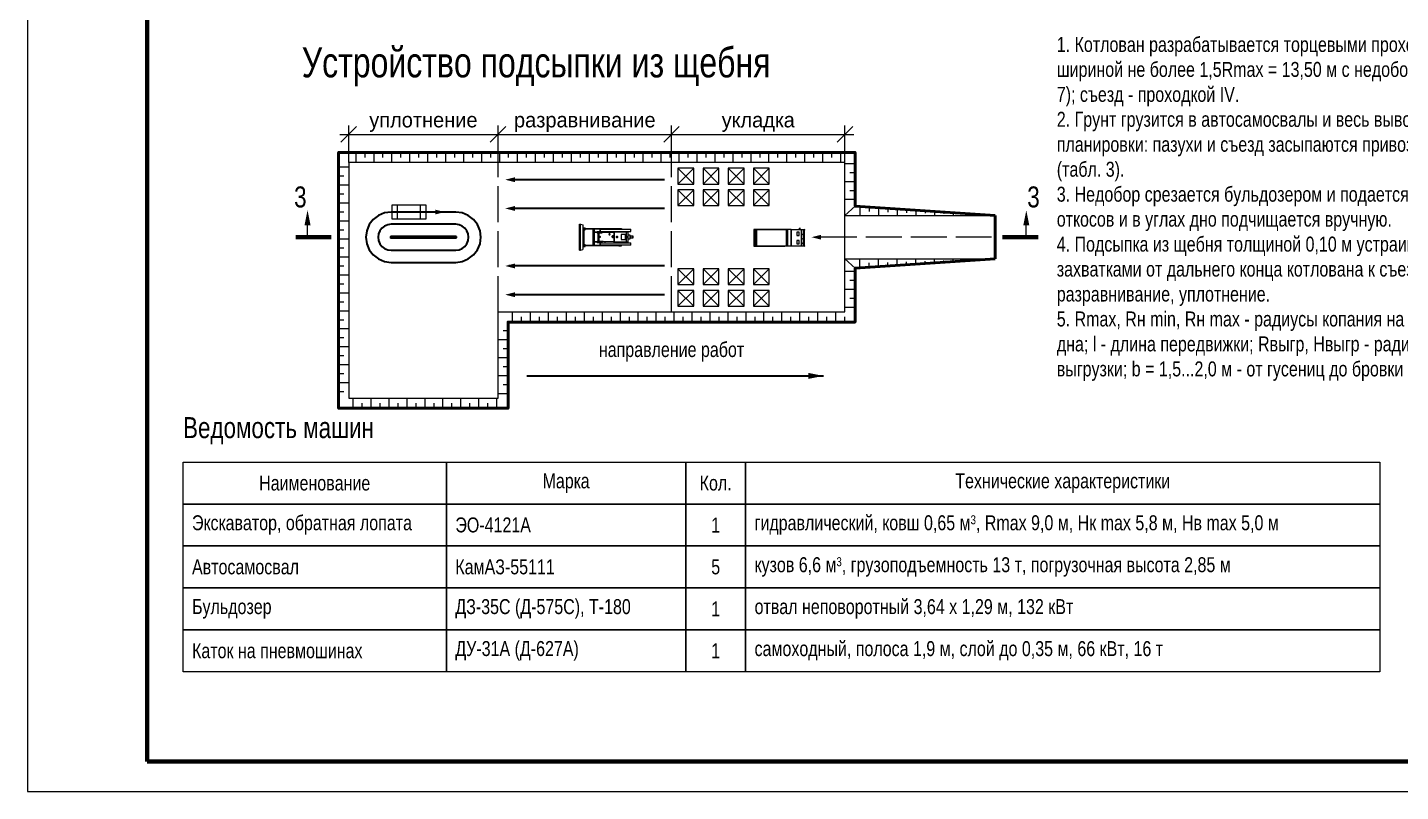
# Paper-space layout 'Лист 6' of a CAD drawing. Header units: metres, sheet in millimetres. Extents: x 0 to 420, y 0 to 297.
# Drawn here: x 0 to 229.4, y 0 to 127.6 of the extents above; entities that cross this region are included whole.
import ezdxf

# ---------------------------------------------------------------- set-up
doc = ezdxf.new("R2010")
doc.units = ezdxf.units.M
doc.linetypes.add('ГОСТ_штриховая', pattern=[7.5, 6, -1.5])
for name, color, linetype, lineweight in [('Бергштрихи', 7, 'Continuous', 18), ('Котлован', 7, 'Continuous', 50), ('Котлован_низ', 7, 'Continuous', 25), ('Машины', 7, 'Continuous', 25), ('Надписи', 7, 'Continuous', 25), ('Оси_движения', 7, 'Continuous', 18), ('Перемещения', 7, 'Continuous', 35), ('Профиль', 7, 'Continuous', 50), ('Размеры', 3, 'Continuous', 18), ('Рамка', 7, 'Continuous', 70), ('Транспорт', 1, 'Continuous', 25), ('Штамп', 7, 'Continuous', 25)]:
    doc.layers.add(name, color=color, linetype=linetype, lineweight=lineweight)
doc.layers.add('Видовой_экран', color=8, linetype='Continuous', lineweight=13, plot=False)
doc.styles.add('ГОСТ тип Б', font='ofont.ru_GOST type B.ttf')
doc.dimstyles.new('Схема', dxfattribs={"dimtxt": 2.5, "dimasz": 2.5, "dimexe": 1.5, "dimexo": 0, "dimgap": 0.8, "dimtad": 1, "dimtxsty": 'ГОСТ тип Б', "dimtsz": 1.3, "dimcen": 2.5, "dimdle": 1.5, "dimclrd": 3, "dimclre": 3, "dimclrt": 3, "dimazin": 3, "dimtfac": 1, "dimtix": 1, "dimtmove": 0, "dimatfit": 3, "dimtfill": 1, "dimarcsym": 0})

# ---------------------------------------------------------------- blocks, each defined once
blk = doc.blocks.new('_OBLIQUE')
at = {"color": 0, "linetype": 'ByBlock'}
blk.add_line((-0.5, -0.5), (0.5, 0.5), dxfattribs=at)
blk = doc.blocks.new('*D51')
at = {"color": 3, "transparency": 16777216}
for p, q in [((53.68, 105.04), (53.68, 111.22)), ((78.64, 105.04), (78.64, 111.22)), ((52.18, 109.72), (80.14, 109.72))]:
    blk.add_line(p, q, dxfattribs=at)
at = {"layer": 'Defpoints', "transparency": 16777216}
for p in [(53.68, 109.72), (53.68, 105.04), (78.64, 105.04)]:
    blk.add_point(p, dxfattribs=at)
at = {"layer": 'Размеры', "color": 3, "transparency": 16777216, "xscale": 2.6, "yscale": 2.6}
for p in [(53.68, 109.72), (78.64, 109.72)]:
    blk.add_blockref('_OBLIQUE', p, dxfattribs=at)
at = {"layer": 'Размеры', "color": 3, "transparency": 16777216, "insert": (66.16, 111.77), "char_height": 2.5, "attachment_point": 5, "style": 'ГОСТ тип Б', "bg_fill": 3, "box_fill_scale": 1.1, "bg_fill_color": 1, "bg_fill_transparency": 0}
blk.add_mtext('уплотнение', dxfattribs=at)
blk = doc.blocks.new('*D52')
at = {"color": 3, "transparency": 16777216}
for p, q in [((78.64, 105.04), (78.64, 111.22)), ((107.62, 105.04), (107.62, 111.22)), ((77.14, 109.72), (109.12, 109.72))]:
    blk.add_line(p, q, dxfattribs=at)
at = {"layer": 'Defpoints', "transparency": 16777216}
for p in [(78.64, 109.72), (78.64, 105.04), (107.62, 105.04)]:
    blk.add_point(p, dxfattribs=at)
at = {"layer": 'Размеры', "color": 3, "transparency": 16777216, "xscale": 2.6, "yscale": 2.6}
for p in [(78.64, 109.72), (107.62, 109.72)]:
    blk.add_blockref('_OBLIQUE', p, dxfattribs=at)
at = {"layer": 'Размеры', "color": 3, "transparency": 16777216, "insert": (93.13, 111.77), "char_height": 2.5, "attachment_point": 5, "style": 'ГОСТ тип Б', "bg_fill": 3, "box_fill_scale": 1.1, "bg_fill_color": 1, "bg_fill_transparency": 0}
blk.add_mtext('разравнивание', dxfattribs=at)
blk = doc.blocks.new('*D53')
at = {"color": 3, "transparency": 16777216}
for p, q in [((107.62, 105.04), (107.62, 111.22)), ((136.6, 105.04), (136.6, 111.22)), ((106.12, 109.72), (138.1, 109.72))]:
    blk.add_line(p, q, dxfattribs=at)
at = {"layer": 'Defpoints', "transparency": 16777216}
for p in [(107.62, 109.72), (107.62, 105.04), (136.6, 105.04)]:
    blk.add_point(p, dxfattribs=at)
at = {"layer": 'Размеры', "color": 3, "transparency": 16777216, "xscale": 2.6, "yscale": 2.6}
for p in [(107.62, 109.72), (136.6, 109.72)]:
    blk.add_blockref('_OBLIQUE', p, dxfattribs=at)
at = {"layer": 'Размеры', "color": 3, "transparency": 16777216, "insert": (122.11, 111.77), "char_height": 2.5, "attachment_point": 5, "style": 'ГОСТ тип Б', "bg_fill": 3, "box_fill_scale": 1.1, "bg_fill_color": 1, "bg_fill_transparency": 0}
blk.add_mtext('укладка', dxfattribs=at)
blk = doc.blocks.new('Бульдозер план')
at = {"color": 0, "linetype": 'ByBlock', "lineweight": -2}
for points in [[(-7.05, 0.09), (-7.48, 0.09), (-7.48, -0.15), (-7.05, -0.15), (-7.05, 0.09)], [(-7.45, -0.03), (-7.44, -0.05), (-7.43, -0.06), (-7.42, -0.07), (-7.39, -0.08), (-7.37, -0.07), (-7.35, -0.06), (-7.34, -0.05), (-7.34, -0.03), (-7.34, -0.01), (-7.35, 0), (-7.37, 0.01), (-7.39, 0.02), (-7.42, 0.01), (-7.43, 0), (-7.44, -0.01), (-7.45, -0.03)], [(-7.4, 0.04), (-7.41, 0.02)], [(-7.4, 0.04), (-7.37, 0.04)], [(-7.37, 0.01), (-7.37, 0.04)], [(-7.16, 1.1), (-7.16, 0.77)], [(-7.16, 1.1), (-2.83, 1.1)], [(-2.88, 0.77), (-7.16, 0.77)], [(-7.05, 0.23), (-7.05, -0.28)], [(-6.76, 0.23), (-7.05, 0.23)], [(-6.76, 0.68), (-4.81, 0.68)], [(-6.76, 0.68), (-6.76, -0.69)], [(-6.7, -0.09), (-6.72, -0.05), (-6.72, 0), (-6.72, 0.05), (-6.7, 0.1)], [(-6.7, -0.08), (-6.71, -0.04), (-6.72, 0), (-6.71, 0.04), (-6.7, 0.08)], [(-6.7, 0.1), (-6.7, -0.09)], [(-6.67, 0.1), (-6.7, 0.1)], [(-6.68, 0.1), (-6.68, -0.09)], [(-6.67, 0.1), (-6.64, 0.09), (-6.62, 0.08), (-6.6, 0.06), (-6.59, 0.04)], [(-6.59, -0.04), (-6.59, 0.04)], [(-6.59, 0.04), (-6.54, 0.04)], [(-6.54, 0.68), (-6.54, -0.69)], [(-6.4, 0.68), (-6.4, 0.77)], [(-6.4, -0.36), (-5.8, -0.36), (-5.8, 0.3), (-6.4, 0.3), (-6.4, -0.36)], [(-5.86, 1.22), (-5.86, 1.1)], [(-5.46, 1.22), (-5.86, 1.22)], [(-5.46, 1.17), (-5.46, 1.22)], [(-5.46, 1.21), (-0.81, 1.22)], [(-5.46, 1.17), (-5.46, 1.1)], [(-5.33, -0.04), (-5.32, -0.07), (-5.3, -0.1), (-5.26, -0.12), (-5.22, -0.13), (-5.17, -0.12), (-5.14, -0.1), (-5.11, -0.07), (-5.1, -0.04), (-5.11, 0), (-5.14, 0.03), (-5.17, 0.05), (-5.22, 0.06), (-5.26, 0.05), (-5.3, 0.03), (-5.32, 0), (-5.33, -0.04)], [(-5.28, -0.04), (-5.28, -0.06), (-5.26, -0.07), (-5.24, -0.09), (-5.22, -0.09), (-5.19, -0.09), (-5.17, -0.07), (-5.15, -0.06), (-5.15, -0.04), (-5.15, -0.01), (-5.17, 0), (-5.19, 0.02), (-5.22, 0.02), (-5.24, 0.02), (-5.26, 0), (-5.28, -0.01), (-5.28, -0.04)], [(-4.87, 0.68), (-4.87, -0.69)], [(-4.81, 0.68), (-4.81, -0.69)], [(-4.81, 0.66), (-2.62, 0.6)], [(-4.77, -0.08), (-4.76, -0.12), (-4.73, -0.16), (-4.69, -0.18), (-4.64, -0.19), (-4.58, -0.18), (-4.54, -0.16), (-4.51, -0.12), (-4.5, -0.08), (-4.51, -0.03), (-4.54, 0), (-4.58, 0.03), (-4.64, 0.04), (-4.69, 0.03), (-4.73, 0), (-4.76, -0.03), (-4.77, -0.08)], [(-0.81, 1.1), (-3.77, 1.1)], [(-3.53, 0.62), (-3.53, 0.77)], [(-3.29, 0.61), (-2.48, 0.61)], [(-3.17, 0.72), (-3.17, 0.61)], [(-2.48, 0.72), (-3.17, 0.72)], [(-2.93, -0.04), (-2.93, -0.06), (-2.91, -0.07), (-2.9, -0.08), (-2.87, -0.09), (-2.85, -0.08), (-2.83, -0.07), (-2.82, -0.06), (-2.81, -0.04), (-2.82, -0.02), (-2.83, -0.01), (-2.85, 0), (-2.87, 0.01), (-2.9, 0), (-2.91, -0.01), (-2.93, -0.02), (-2.93, -0.04)], [(-2.88, 1.1), (-2.88, 0.77)], [(-2.88, 0.77), (-2.88, 1.1)], [(-2.72, 0.6), (-2.72, -0.62)], [(-2.62, 0.6), (-2.62, -0.62)], [(-2.5, 0.72), (-2.5, 0.61)], [(-2.48, 0.72), (-2.48, 0.61)], [(-2.48, 0.72), (-2.41, 0.7)], [(-2.48, 0.61), (-2.41, 0.63)], [(-2.41, 0.63), (-2.41, 0.7)], [(-2.41, 0.7), (-2.08, 0.7)], [(-2.41, 0.63), (-2.08, 0.63)], [(-2.08, 1.1), (-2.08, -1.11)], [(-1.89, 1.1), (-1.89, -1.11)], [(-0.81, 1.3), (-0.81, 1.01)], [(-0.46, 1.3), (-0.81, 1.3)], [(-0.46, 1.01), (-0.81, 1.01)], [(-0.71, 1.15), (-0.7, 1.13), (-0.68, 1.11), (-0.66, 1.1), (-0.63, 1.09), (-0.61, 1.1), (-0.58, 1.11), (-0.57, 1.13), (-0.56, 1.15), (-0.57, 1.18), (-0.58, 1.2), (-0.61, 1.21), (-0.63, 1.21), (-0.66, 1.21), (-0.68, 1.2), (-0.7, 1.18), (-0.71, 1.15)], [(-0.68, 1.15), (-0.68, 1.14), (-0.67, 1.13), (-0.65, 1.12), (-0.63, 1.11), (-0.61, 1.12), (-0.6, 1.13), (-0.59, 1.14), (-0.58, 1.15), (-0.59, 1.17), (-0.6, 1.18), (-0.61, 1.19), (-0.63, 1.19), (-0.65, 1.19), (-0.67, 1.18), (-0.68, 1.17), (-0.68, 1.15)], [(-0.63, 1.01), (-0.63, -1.03)], [(-0.16, 1.82), (-0.46, 1.72)], [(-0.46, -1.7), (-0.46, 1.72)], [(-0.16, 1.82), (-0.16, 1.82)], [(0, 1.82), (-0.16, 1.82)], [(-0.16, 1.82), (-0.16, -1.82)], [(-0.09, 1.82), (-0.09, -1.82)], [(0, 1.82), (0, -1.82)], [(-7.41, -0.07), (-7.41, -0.1)], [(-7.41, -0.1), (-7.38, -0.1)], [(-7.38, -0.1), (-7.38, -0.07)], [(-2.88, -0.78), (-7.16, -0.78)], [(-7.16, -0.78), (-7.16, -1.11)], [(-2.83, -1.11), (-7.16, -1.11)], [(-7.05, -0.28), (-6.76, -0.28)], [(-6.76, -0.69), (-4.81, -0.69)], [(-4.81, -1.11), (-6.76, -1.11)], [(-6.7, -0.09), (-6.67, -0.09)], [(-6.59, -0.04), (-6.6, -0.06), (-6.62, -0.08), (-6.64, -0.09), (-6.67, -0.09)], [(-6.59, -0.04), (-6.54, -0.04)], [(-6.4, -0.78), (-6.4, -0.69)], [(-5.68, -1.11), (-6.08, -1.11)], [(-5.87, -1.22), (-5.87, -1.11)], [(-5.46, -1.22), (-5.87, -1.22)], [(-5.24, -1.11), (-5.64, -1.11)], [(-5.46, -1.19), (-5.46, -1.11)], [(-5.46, -1.19), (-5.46, -1.22)], [(-5.46, -1.19), (-5.46, -1.19)], [(-0.81, -1.22), (-5.46, -1.22)], [(-4.81, -0.66), (-2.62, -0.62)], [(-4.69, -0.08), (-4.69, -0.09), (-4.67, -0.11), (-4.66, -0.12), (-4.64, -0.12), (-4.61, -0.12), (-4.6, -0.11), (-4.59, -0.09), (-4.58, -0.08), (-4.59, -0.06), (-4.6, -0.05), (-4.61, -0.04), (-4.64, -0.03), (-4.66, -0.04), (-4.67, -0.05), (-4.69, -0.06), (-4.69, -0.08)], [(-4.26, -0.41), (-4.26, -0.43), (-4.24, -0.46), (-4.21, -0.47), (-4.18, -0.48), (-4.15, -0.47), (-4.12, -0.46), (-4.1, -0.43), (-4.1, -0.41), (-4.1, -0.38), (-4.12, -0.36), (-4.15, -0.35), (-4.18, -0.34), (-4.21, -0.35), (-4.24, -0.36), (-4.26, -0.38), (-4.26, -0.41)], [(-4.25, -0.41), (-4.24, -0.43), (-4.23, -0.45), (-4.21, -0.46), (-4.18, -0.46), (-4.15, -0.46), (-4.13, -0.45), (-4.12, -0.43), (-4.11, -0.41), (-4.12, -0.39), (-4.13, -0.37), (-4.15, -0.36), (-4.18, -0.35), (-4.21, -0.36), (-4.23, -0.37), (-4.24, -0.39), (-4.25, -0.41)], [(-3.77, -1.11), (-0.81, -1.11)], [(-3.53, -0.78), (-3.53, -0.63)], [(-3.17, -0.74), (-3.17, -0.63)], [(-2.48, -0.63), (-3.17, -0.63)], [(-3.17, -0.74), (-2.48, -0.74)], [(-2.88, -1.11), (-2.88, -0.78)], [(-2.88, -0.78), (-2.88, -1.11)], [(-2.5, -0.63), (-2.5, -0.74)], [(-2.48, -0.63), (-2.48, -0.74)], [(-2.48, -0.63), (-2.41, -0.65)], [(-2.48, -0.74), (-2.41, -0.72)], [(-2.41, -0.72), (-2.41, -0.65)], [(-2.41, -0.65), (-2.08, -0.65)], [(-2.41, -0.72), (-2.08, -0.72)], [(-0.81, -1.03), (-0.81, -1.32)], [(-0.46, -1.03), (-0.81, -1.03)], [(-0.46, -1.32), (-0.81, -1.32)], [(-0.71, -1.17), (-0.7, -1.19), (-0.68, -1.21), (-0.66, -1.23), (-0.63, -1.23), (-0.61, -1.23), (-0.58, -1.21), (-0.57, -1.19), (-0.56, -1.17), (-0.57, -1.15), (-0.58, -1.13), (-0.61, -1.12), (-0.63, -1.11), (-0.66, -1.12), (-0.68, -1.13), (-0.7, -1.15), (-0.71, -1.17)], [(-0.68, -1.17), (-0.68, -1.19), (-0.67, -1.2), (-0.65, -1.21), (-0.63, -1.21), (-0.61, -1.21), (-0.6, -1.2), (-0.59, -1.19), (-0.58, -1.17), (-0.59, -1.16), (-0.6, -1.14), (-0.61, -1.13), (-0.63, -1.13), (-0.65, -1.13), (-0.67, -1.14), (-0.68, -1.16), (-0.68, -1.17)], [(-0.16, -1.82), (-0.46, -1.7)], [(0, -1.82), (-0.16, -1.82)]]:
    blk.add_lwpolyline(points, dxfattribs=at)
blk = doc.blocks.new('Самосвал план')
at = {"color": 0, "linetype": 'ByBlock', "lineweight": -2}
for p, q in [((-7.05, 1.08), (-7.05, -0.07)), ((-6.06, 1.08), (-7.05, 1.08)), ((-6.96, 0.99), (-6.96, -0.07)), ((-6.8, 0.99), (-6.96, 0.99)), ((-6.8, -1.17), (-6.8, 0.99)), ((-6.71, -1.26), (-6.71, 1.08)), ((-2.32, 1.02), (-6.65, 1.02)), ((-6.65, -1.21), (-6.65, 1.02)), ((-6.57, 1.02), (-6.57, 1.08)), ((-6.27, 1.02), (-6.27, 1.08)), ((-3.68, 1.08), (-6.06, 1.08)), ((-6.04, 1.02), (-6.04, 1.08)), ((-2.75, 1.08), (-3.68, 1.08)), ((-3.26, 1.02), (-3.26, 1.08)), ((-1.87, 1.08), (-2.75, 1.08)), ((-2.54, -1.21), (-2.54, 1.02)), ((-2.32, -1.21), (-2.32, 1.02)), ((-1.87, -1.26), (-1.87, 1.08)), ((-1.82, 0.81), (-1.87, 0.81)), ((-1.82, 1.08), (-0.08, 1.08)), ((-1.82, -1.26), (-1.82, 1.08)), ((-0.66, 1.22), (-0.67, 1.22)), ((-0.67, 1.18), (-0.66, 1.18)), ((-0.63, 1.26), (-0.66, 1.26)), ((-0.66, 1.26), (-0.66, 1.08)), ((-0.63, 1.08), (-0.63, 1.26)), ((-0.41, -1.26), (-0.41, 1.08)), ((-0.17, 0.54), (-0.33, 0.35)), ((-0.33, 0.35), (-0.32, 0.34)), ((-0.22, 0.45), (-0.32, 0.34)), ((-0.22, 0.45), (-0.23, 0.46)), ((-0.17, -1.26), (-0.17, 1.08)), ((-0.08, -1.29), (-0.08, 1.1)), ((0, -1.2), (0, 0.99)), ((-7.05, -0.07), (-7.05, -1.26)), ((-7.05, -1.26), (-6.09, -1.26)), ((-6.96, -0.07), (-6.96, -1.17)), ((-6.96, -1.17), (-6.8, -1.17)), ((-6.65, -1.21), (-2.32, -1.21)), ((-6.57, -1.26), (-6.57, -1.21)), ((-6.57, -1.21), (-6.57, -1.21)), ((-6.27, -1.26), (-6.27, -1.21)), ((-6.09, -1.26), (-3.68, -1.26)), ((-6.09, -1.26), (-6.09, -1.26)), ((-6.04, -1.26), (-6.04, -1.21)), ((-3.68, -1.26), (-2.75, -1.26)), ((-3.26, -1.26), (-3.26, -1.21)), ((-1.87, -1.26), (-2.75, -1.26)), ((-1.82, -1.02), (-1.87, -1.02)), ((-0.08, -1.26), (-1.82, -1.26)), ((-0.17, -0.09), (-0.33, -0.28)), ((-0.33, -0.28), (-0.32, -0.29)), ((-0.17, -0.71), (-0.33, -0.89)), ((-0.33, -0.89), (-0.32, -0.9)), ((-0.22, -0.18), (-0.32, -0.29)), ((-0.22, -0.79), (-0.32, -0.9)), ((-0.22, -0.18), (-0.23, -0.16)), ((-0.22, -0.79), (-0.23, -0.78)), ((-0.17, -0.09), (-0.17, -0.71))]:
    blk.add_line(p, q, dxfattribs=at)
at = {"color": 0, "linetype": 'ByBlock', "lineweight": -2, "extrusion": (0, 0, -1)}
for points in [[(0.77, 0.71), (1.07, 0.71), (1.07, 0.26), (0.77, 0.26)], [(0.67, 1.12), (0.7, 1.12), (0.7, 1.28), (0.67, 1.28)], [(0.77, -0.46), (1.07, -0.46), (1.07, -0.91), (0.77, -0.91)]]:
    blk.add_lwpolyline(points, close=True, dxfattribs=at)
for centre, radius, start, end in [((0.13, 0.98), 0.133, 113.3155, 173.4253), ((0.1, -1.19), 0.0957, -176.7771, -99.5623)]:
    blk.add_arc(centre, radius, start, end, dxfattribs=at)

psp = doc.layouts.new('Лист 6')

# ---------------------------------------------------------------- linework, layer by layer
at = {"layer": 'Бергштрихи'}
for points in [[(54.852, 106.724), (54.852, 105.042)], [(56.352, 106.724), (56.352, 105.883)], [(57.852, 106.724), (57.852, 105.042)], [(59.352, 106.724), (59.352, 105.883)], [(60.852, 106.724), (60.852, 105.042)], [(62.352, 106.724), (62.352, 105.883)], [(63.852, 106.724), (63.852, 105.042)], [(65.352, 106.724), (65.352, 105.883)], [(66.852, 106.724), (66.852, 105.042)], [(68.352, 106.724), (68.352, 105.883)], [(69.852, 106.724), (69.852, 105.042)], [(71.352, 106.724), (71.352, 105.883)], [(72.852, 106.724), (72.852, 105.042)], [(74.352, 106.724), (74.352, 105.883)], [(75.852, 106.724), (75.852, 105.042)], [(77.352, 106.724), (77.352, 105.883)], [(78.852, 106.724), (78.852, 105.042)], [(80.352, 106.724), (80.352, 105.883)], [(81.852, 106.724), (81.852, 105.042)], [(83.352, 106.724), (83.352, 105.883)], [(84.852, 106.724), (84.852, 105.042)], [(86.352, 106.724), (86.352, 105.883)], [(87.852, 106.724), (87.852, 105.042)], [(89.352, 106.724), (89.352, 105.883)], [(90.852, 106.724), (90.852, 105.042)], [(92.352, 106.724), (92.352, 105.883)], [(93.852, 106.724), (93.852, 105.042)], [(95.352, 106.724), (95.352, 105.883)], [(96.852, 106.724), (96.852, 105.042)], [(98.352, 106.724), (98.352, 105.883)], [(99.852, 106.724), (99.852, 105.042)], [(101.352, 106.724), (101.352, 105.883)], [(102.852, 106.724), (102.852, 105.042)], [(104.352, 106.724), (104.352, 105.883)], [(105.852, 106.724), (105.852, 105.042)], [(107.352, 106.724), (107.352, 105.883)], [(108.852, 106.724), (108.852, 105.042)], [(110.352, 106.724), (110.352, 105.883)], [(111.852, 106.724), (111.852, 105.042)], [(113.352, 106.724), (113.352, 105.883)], [(114.852, 106.724), (114.852, 105.042)], [(116.352, 106.724), (116.352, 105.883)], [(117.852, 106.724), (117.852, 105.042)], [(119.352, 106.724), (119.352, 105.883)], [(120.852, 106.724), (120.852, 105.042)], [(122.352, 106.724), (122.352, 105.883)], [(123.852, 106.724), (123.852, 105.042)], [(125.352, 106.724), (125.352, 105.883)], [(126.852, 106.724), (126.852, 105.042)], [(128.352, 106.724), (128.352, 105.883)], [(129.852, 106.724), (129.852, 105.042)], [(131.352, 106.724), (131.352, 105.883)], [(132.852, 106.724), (132.852, 105.042)], [(134.352, 106.724), (134.352, 105.883)], [(135.852, 106.724), (135.852, 105.042)], [(52, 104.292), (53.682, 104.292)], [(138.284, 104.832), (136.602, 104.832)], [(138.284, 103.332), (137.443, 103.332)], [(52, 102.792), (52.841, 102.792)], [(52, 101.292), (53.682, 101.292)], [(138.284, 101.832), (136.602, 101.832)], [(52, 99.792), (52.841, 99.792)], [(138.284, 98.832), (136.602, 98.832)], [(138.284, 100.332), (137.443, 100.332)], [(52, 98.292), (53.682, 98.292)], [(52, 96.792), (52.841, 96.792)], [(139.064, 97.679), (139.064, 96.162)], [(140.626, 97.574), (140.626, 96.868)], [(142.187, 97.469), (142.187, 96.162)], [(143.748, 97.365), (143.748, 96.763)], [(145.31, 97.26), (145.31, 96.162)], [(146.871, 97.156), (146.871, 96.659)], [(148.432, 97.051), (148.432, 96.162)], [(149.994, 96.946), (149.994, 96.554)], [(151.555, 96.842), (151.555, 96.162)], [(153.116, 96.737), (153.116, 96.449)], [(154.677, 96.633), (154.677, 96.162)], [(156.239, 96.528), (156.239, 96.345)], [(157.8, 96.423), (157.8, 96.162)], [(52, 95.292), (53.682, 95.292)], [(159.361, 96.319), (159.361, 96.24)], [(160.923, 96.214), (160.923, 96.162)], [(52, 93.792), (52.841, 93.792)], [(52, 92.292), (53.682, 92.292)], [(52, 90.792), (52.841, 90.792)], [(52, 89.292), (53.682, 89.292)], [(52, 87.792), (52.841, 87.792)], [(139.064, 87.445), (139.064, 88.962)], [(140.626, 87.55), (140.626, 88.256)], [(142.187, 87.654), (142.187, 88.962)], [(143.748, 87.759), (143.748, 88.36)], [(145.31, 87.863), (145.31, 88.962)], [(146.871, 87.968), (146.871, 88.465)], [(148.432, 88.073), (148.432, 88.962)], [(149.994, 88.177), (149.994, 88.57)], [(151.555, 88.282), (151.555, 88.962)], [(153.116, 88.386), (153.116, 88.674)], [(154.677, 88.491), (154.677, 88.962)], [(156.239, 88.596), (156.239, 88.779)], [(157.8, 88.7), (157.8, 88.962)], [(159.361, 88.805), (159.361, 88.883)], [(160.923, 88.91), (160.923, 88.962)], [(52, 86.292), (53.682, 86.292)], [(138.284, 86.832), (136.602, 86.832)], [(138.284, 85.332), (137.443, 85.332)], [(52, 84.792), (52.841, 84.792)], [(52, 83.292), (53.682, 83.292)], [(138.284, 83.832), (136.602, 83.832)], [(52, 81.792), (52.841, 81.792)], [(138.284, 80.832), (136.602, 80.832)], [(138.284, 82.332), (137.443, 82.332)], [(52, 80.292), (53.682, 80.292)], [(52, 78.792), (52.841, 78.792)], [(81.074, 78.4), (81.074, 80.082)], [(82.574, 78.4), (82.574, 79.241)], [(84.074, 78.4), (84.074, 80.082)], [(85.574, 78.4), (85.574, 79.241)], [(87.074, 78.4), (87.074, 80.082)], [(88.574, 78.4), (88.574, 79.241)], [(90.074, 78.4), (90.074, 80.082)], [(91.574, 78.4), (91.574, 79.241)], [(93.074, 78.4), (93.074, 80.082)], [(94.574, 78.4), (94.574, 79.241)], [(96.074, 78.4), (96.074, 80.082)], [(97.574, 78.4), (97.574, 79.241)], [(99.074, 78.4), (99.074, 80.082)], [(100.574, 78.4), (100.574, 79.241)], [(102.074, 78.4), (102.074, 80.082)], [(103.574, 78.4), (103.574, 79.241)], [(105.074, 78.4), (105.074, 80.082)], [(106.574, 78.4), (106.574, 79.241)], [(108.074, 78.4), (108.074, 80.082)], [(109.574, 78.4), (109.574, 79.241)], [(111.074, 78.4), (111.074, 80.082)], [(112.574, 78.4), (112.574, 79.241)], [(114.074, 78.4), (114.074, 80.082)], [(115.574, 78.4), (115.574, 79.241)], [(117.074, 78.4), (117.074, 80.082)], [(118.574, 78.4), (118.574, 79.241)], [(120.074, 78.4), (120.074, 80.082)], [(121.574, 78.4), (121.574, 79.241)], [(123.074, 78.4), (123.074, 80.082)], [(124.574, 78.4), (124.574, 79.241)], [(126.074, 78.4), (126.074, 80.082)], [(127.574, 78.4), (127.574, 79.241)], [(129.074, 78.4), (129.074, 80.082)], [(130.574, 78.4), (130.574, 79.241)], [(132.074, 78.4), (132.074, 80.082)], [(133.574, 78.4), (133.574, 79.241)], [(135.074, 78.4), (135.074, 80.082)], [(136.574, 78.4), (136.574, 79.241)], [(52, 77.292), (53.682, 77.292)], [(52, 75.792), (52.841, 75.792)], [(80.324, 76.932), (79.483, 76.932)], [(52, 74.292), (53.682, 74.292)], [(80.324, 75.432), (78.642, 75.432)], [(80.324, 73.932), (79.483, 73.932)], [(52, 72.792), (52.841, 72.792)], [(52, 71.292), (53.682, 71.292)], [(80.324, 72.432), (78.642, 72.432)], [(52, 69.792), (52.841, 69.792)], [(80.324, 69.432), (78.642, 69.432)], [(80.324, 70.932), (79.483, 70.932)], [(52, 68.292), (53.682, 68.292)], [(52, 66.792), (52.841, 66.792)], [(80.324, 67.932), (79.483, 67.932)], [(54.432, 64), (54.432, 65.682)], [(55.932, 64), (55.932, 64.841)], [(57.432, 64), (57.432, 65.682)], [(58.932, 64), (58.932, 64.841)], [(60.432, 64), (60.432, 65.682)], [(61.932, 64), (61.932, 64.841)], [(63.432, 64), (63.432, 65.682)], [(64.932, 64), (64.932, 64.841)], [(66.432, 64), (66.432, 65.682)], [(67.932, 64), (67.932, 64.841)], [(69.432, 64), (69.432, 65.682)], [(70.932, 64), (70.932, 64.841)], [(72.432, 64), (72.432, 65.682)], [(73.932, 64), (73.932, 64.841)], [(75.432, 64), (75.432, 65.682)], [(76.932, 64), (76.932, 64.841)], [(78.432, 64), (78.432, 65.682)], [(80.324, 66.432), (78.642, 66.432)]]:
    psp.add_lwpolyline(points, dxfattribs=at)
at = {"layer": 'Видовой_экран'}
psp.add_lwpolyline([(0, 0), (420, 0), (420, 297), (0, 297)], close=True, dxfattribs=at)
at = {"layer": 'Котлован'}
for points in [[(138.284, 97.731), (138.284, 106.724), (52, 106.724), (52, 64), (80.324, 64), (80.324, 78.4), (138.284, 78.4), (138.284, 87.393)], [(138.284, 97.731), (161.703, 96.162)], [(161.703, 88.962), (161.703, 96.162)], [(138.284, 87.393), (161.703, 88.962)]]:
    psp.add_lwpolyline(points, dxfattribs=at)
at = {"layer": 'Котлован_низ'}
psp.add_lwpolyline([(53.682, 65.682), (78.642, 65.682), (78.642, 80.082), (136.602, 80.082), (136.602, 105.042), (53.682, 105.042)], close=True, dxfattribs=at)
for points in [[(136.602, 96.162), (138.284, 97.731)], [(136.602, 96.162), (161.703, 96.162)], [(136.602, 88.962), (161.703, 88.962)], [(136.602, 88.962), (138.284, 87.393)]]:
    psp.add_lwpolyline(points, dxfattribs=at)
at = {"layer": 'Машины'}
for points in [[(108.702, 97.842), (111.342, 97.842), (111.342, 100.482), (108.702, 100.482)], [(112.902, 97.842), (115.542, 97.842), (115.542, 100.482), (112.902, 100.482)], [(117.102, 97.842), (119.742, 97.842), (119.742, 100.482), (117.102, 100.482)], [(121.302, 97.842), (123.942, 97.842), (123.942, 100.482), (121.302, 100.482)], [(60.882, 95.622), (66.642, 95.622), (66.642, 97.902), (60.882, 97.902)], [(108.702, 84.642), (111.342, 84.642), (111.342, 87.282), (108.702, 87.282)], [(112.902, 84.642), (115.542, 84.642), (115.542, 87.282), (112.902, 87.282)], [(117.102, 84.642), (119.742, 84.642), (119.742, 87.282), (117.102, 87.282)], [(121.302, 84.642), (123.942, 84.642), (123.942, 87.282), (121.302, 87.282)], [(108.702, 81.042), (111.342, 81.042), (111.342, 83.682), (108.702, 83.682)], [(112.902, 81.042), (115.542, 81.042), (115.542, 83.682), (112.902, 83.682)], [(117.102, 81.042), (119.742, 81.042), (119.742, 83.682), (117.102, 83.682)], [(121.302, 81.042), (123.942, 81.042), (123.942, 83.682), (121.302, 83.682)]]:
    psp.add_lwpolyline(points, close=True, dxfattribs=at)
for points in [[(108.702, 97.842), (111.342, 100.482)], [(111.342, 97.842), (108.702, 100.482)], [(112.902, 97.842), (115.542, 100.482)], [(115.542, 97.842), (112.902, 100.482)], [(117.102, 97.842), (119.742, 100.482)], [(119.742, 97.842), (117.102, 100.482)], [(121.302, 97.842), (123.942, 100.482)], [(123.942, 97.842), (121.302, 100.482)], [(61.842, 95.622), (61.842, 97.902)], [(65.682, 95.622), (65.682, 97.902)], [(108.702, 84.642), (111.342, 87.282)], [(111.342, 84.642), (108.702, 87.282)], [(112.902, 84.642), (115.542, 87.282)], [(115.542, 84.642), (112.902, 87.282)], [(117.102, 84.642), (119.742, 87.282)], [(119.742, 84.642), (117.102, 87.282)], [(121.302, 84.642), (123.942, 87.282)], [(123.942, 84.642), (121.302, 87.282)], [(108.702, 81.042), (111.342, 83.682)], [(111.342, 81.042), (108.702, 83.682)], [(112.902, 81.042), (115.542, 83.682)], [(115.542, 81.042), (112.902, 83.682)], [(117.102, 81.042), (119.742, 83.682)], [(119.742, 81.042), (117.102, 83.682)], [(121.302, 81.042), (123.942, 83.682)], [(123.942, 81.042), (121.302, 83.682)]]:
    psp.add_lwpolyline(points, dxfattribs=at)
at = {"layer": 'Надписи'}
for points in [[(46.8, 94.562, 1, 0, 0), (46.8, 97.062, 0, 0, 0)], [(166.903, 94.562, 1, 0, 0), (166.903, 97.062, 0, 0, 0)]]:
    psp.add_lwpolyline(points, format="xyseb", dxfattribs=at)
for points in [[(46.8, 92.562), (46.8, 94.562)], [(166.903, 92.562), (166.903, 94.562)]]:
    psp.add_lwpolyline(points, dxfattribs=at)
at = {"layer": 'Оси_движения', "linetype": 'ГОСТ_штриховая'}
for points in [[(78.642, 80.082), (78.642, 105.042)], [(107.622, 80.082), (107.622, 105.042)]]:
    psp.add_lwpolyline(points, dxfattribs=at)
at = {"layer": 'Перемещения'}
for points in [[(81.442, 102.162, 0.8, 0, 0), (79.842, 102.162, 0, 0, 0)], [(68.162, 96.762, 0.8, 0, 0), (69.762, 96.762, 0, 0, 0)], [(81.442, 97.362, 0.8, 0, 0), (79.842, 97.362, 0, 0, 0)], [(81.442, 87.762, 0.8, 0, 0), (79.842, 87.762, 0, 0, 0)], [(81.442, 82.962, 0.8, 0, 0), (79.842, 82.962, 0, 0, 0)], [(130.502, 69.4, 1, 0, 0), (133.002, 69.4, 0, 0, 0)]]:
    psp.add_lwpolyline(points, format="xyseb", dxfattribs=at)
for points in [[(106.422, 102.162), (80.442, 102.162)], [(106.422, 97.362), (80.442, 97.362)], [(106.422, 87.762), (80.442, 87.762)], [(106.422, 82.962), (80.442, 82.962)], [(83.442, 69.4), (133.002, 69.4)]]:
    psp.add_lwpolyline(points, dxfattribs=at)
for points in [[(71.562, 88.362), (72.649, 88.505), (73.662, 88.925), (74.532, 89.592), (75.199, 90.462), (75.619, 91.475), (75.762, 92.562), (75.619, 93.649), (75.199, 94.662), (74.532, 95.532), (73.662, 96.199), (72.649, 96.619), (71.562, 96.762), (60.762, 96.762), (59.675, 96.619), (58.662, 96.199), (57.792, 95.532), (57.125, 94.662), (56.705, 93.649), (56.562, 92.562), (56.705, 91.475), (57.125, 90.462), (57.792, 89.592), (58.662, 88.925), (59.675, 88.505), (60.762, 88.362)], [(71.562, 90.402), (72.121, 90.475), (72.642, 90.691), (73.089, 91.034), (73.432, 91.482), (73.648, 92.003), (73.722, 92.562), (73.648, 93.121), (73.432, 93.642), (73.089, 94.089), (72.642, 94.432), (72.121, 94.648), (71.562, 94.722), (60.762, 94.722), (60.203, 94.648), (59.682, 94.432), (59.234, 94.089), (58.891, 93.642), (58.675, 93.121), (58.602, 92.562), (58.675, 92.003), (58.891, 91.482), (59.234, 91.034), (59.682, 90.691), (60.203, 90.475), (60.762, 90.402)], [(71.562, 92.442), (71.593, 92.446), (71.622, 92.458), (71.647, 92.477), (71.666, 92.502), (71.678, 92.531), (71.682, 92.562), (71.678, 92.593), (71.666, 92.622), (71.647, 92.647), (71.622, 92.666), (71.593, 92.678), (71.562, 92.682), (60.762, 92.682), (60.731, 92.678), (60.702, 92.666), (60.677, 92.647), (60.658, 92.622), (60.646, 92.593), (60.642, 92.562), (60.646, 92.531), (60.658, 92.502), (60.677, 92.477), (60.702, 92.458), (60.731, 92.446), (60.762, 92.442)]]:
    psp.add_lwpolyline(points, close=True, dxfattribs=at)
at = {"layer": 'Профиль', "const_width": 0.7}
for points in [[(50.8, 92.562), (44.8, 92.562)], [(162.903, 92.562), (168.903, 92.562)]]:
    psp.add_lwpolyline(points, dxfattribs=at)
at = {"layer": 'Рамка'}
psp.add_lwpolyline([(20, 5), (415, 5), (415, 292), (20, 292)], close=True, dxfattribs=at)
at = {"layer": 'Транспорт'}
psp.add_lwpolyline([(132.622, 92.562, 0.8, 0, 0), (131.022, 92.562, 0, 0, 0)], format="xyseb", dxfattribs=at)
at = {"layer": 'Транспорт', "linetype": 'ГОСТ_штриховая'}
psp.add_lwpolyline([(161.103, 92.562), (131.622, 92.562)], dxfattribs=at)
at = {"layer": 'Штамп'}
for points in [[(26, 55), (70, 55), (70, 48), (26, 48)], [(70, 55), (110, 55), (110, 48), (70, 48)], [(110, 55), (120, 55), (120, 48), (110, 48)], [(120, 55), (226, 55), (226, 48), (120, 48)], [(26, 48), (70, 48), (70, 41), (26, 41)], [(70, 48), (110, 48), (110, 41), (70, 41)], [(110, 48), (120, 48), (120, 41), (110, 41)], [(120, 48), (226, 48), (226, 41), (120, 41)], [(26, 41), (70, 41), (70, 34), (26, 34)], [(70, 41), (110, 41), (110, 34), (70, 34)], [(110, 41), (120, 41), (120, 34), (110, 34)], [(120, 41), (226, 41), (226, 34), (120, 34)], [(26, 34), (70, 34), (70, 27), (26, 27)], [(70, 34), (110, 34), (110, 27), (70, 27)], [(110, 34), (120, 34), (120, 27), (110, 27)], [(120, 34), (226, 34), (226, 27), (120, 27)], [(26, 27), (70, 27), (70, 20), (26, 20)], [(70, 27), (110, 27), (110, 20), (70, 20)], [(110, 27), (120, 27), (120, 20), (110, 20)], [(120, 27), (226, 27), (226, 20), (120, 20)]]:
    psp.add_lwpolyline(points, close=True, dxfattribs=at)

# ---------------------------------------------------------------- block references
at = {"layer": 'Машины', "xscale": 1.2, "yscale": 1.2, "rotation": 180}
psp.add_blockref('Бульдозер план', (92.244, 92.562), dxfattribs=at)
at = {"layer": 'Машины', "xscale": 1.2, "yscale": 1.2}
psp.add_blockref('Самосвал план', (129.858, 92.562), dxfattribs=at)

# ---------------------------------------------------------------- texts
at = {"layer": 'Надписи', "style": 'ГОСТ тип Б'}
for s, insert, char_height, attachment_point in [('\\W0.8;Устройство подсыпки из щебня', (85, 121), 5, 5), ('\\W0.8;3', (45.6, 99.262), 3.5, 5), ('\\W0.8;3', (168.103, 99.262), 3.5, 5), ('\\W0.8;направление работ', (107.622, 71.8), 2.5, 8), ('\\W0.8;Ведомость машин', (26, 58), 3.5, 7), ('\\W0.8;Марка', (90, 51.5), 2.5, 5), ('\\W0.8;Технические характеристики', (173, 51.5), 2.5, 5), ('\\W0.8;Наименование', (48, 51.5), 2.5, 5), ('\\W0.8;Кол.', (115, 51.5), 2.5, 5), ('\\W0.8;Экскаватор, обратная лопата', (27.5, 44.5), 2.5, 4), ('\\W0.8;гидравлический, ковш 0,65 м{\\H0.6x;\\A2;3}, Rmax 9,0 м, Hк max 5,8 м, Hв max 5,0 м', (121.5, 44.5), 2.5, 4), ('\\W0.8;ЭО-4121А', (71.5, 44.5), 2.5, 4), ('\\W0.8;1', (115, 44.5), 2.5, 5), ('\\W0.8;кузов 6,6 м{\\H0.6x;\\A2;3}, грузоподъемность 13 т, погрузочная высота 2,85 м', (121.5, 37.5), 2.5, 4), ('\\W0.8;Автосамосвал', (27.5, 37.5), 2.5, 4), ('\\W0.8;КамАЗ-55111', (71.5, 37.5), 2.5, 4), ('\\W0.8;5', (115, 37.5), 2.5, 5), ('\\W0.8;Бульдозер', (27.5, 30.5), 2.5, 4), ('\\W0.8;ДЗ-35С (Д-575С), Т-180', (71.5, 30.5), 2.5, 4), ('\\W0.8;отвал неповоротный 3,64 х 1,29 м, 132 кВт', (121.5, 30.5), 2.5, 4), ('\\W0.8;1', (115, 30.5), 2.5, 5), ('\\W0.8;ДУ-31А (Д-627А)', (71.5, 23.5), 2.5, 4), ('\\W0.8;самоходный, полоса 1,9 м, слой до 0,35 м, 66 кВт, 16 т', (121.5, 23.5), 2.5, 4), ('\\W0.8;Каток на пневмошинах', (27.5, 23.5), 2.5, 4), ('\\W0.8;1', (115, 23.5), 2.5, 5)]:
    psp.add_mtext(s, dxfattribs=dict(at, insert=insert, char_height=char_height, attachment_point=attachment_point))
at = {"layer": 'Надписи', "insert": (172, 126), "char_height": 2.5, "width": 81, "attachment_point": 1, "style": 'ГОСТ тип Б'}
psp.add_mtext('\\W0.8;1. Котлован разрабатывается торцевыми проходками I-III шириной не более 1,5Rmax = 13,50 м с недобором 0,10 м (прил. 7); съезд - проходкой IV.\\P2. Грунт грузится в автосамосвалы и весь вывозится в насыпь планировки: пазухи и съезд засыпаются привозным песком (табл. 3).\\P3. Недобор срезается бульдозером и подается к экскаватору; у откосов и в углах дно подчищается вручную.\\P4. Подсыпка из щебня толщиной 0,10 м устраивается захватками от дальнего конца котлована к съезду: укладка, разравнивание, уплотнение.\\P5. Rmax, Rн min, Rн max - радиусы копания на уровне стоянки и дна; l - длина передвижки; Rвыгр, Hвыгр - радиус и высота выгрузки; b = 1,5...2,0 м - от гусениц до бровки забоя.', dxfattribs=at)

# ---------------------------------------------------------------- next in the draw order: dimensions: what is measured, and where the dimension line sits
at = {"layer": 'Размеры'}
dim = psp.add_linear_dim(base=(53.682, 109.724), p1=(53.682, 105.042), p2=(78.642, 105.042), text='уплотнение', dimstyle='Схема', dxfattribs=at)
dim.commit()
dim.dimension.update_dxf_attribs({"geometry": '*D51', "text_midpoint": (66.162, 111.774)})

# ---------------------------------------------------------------- next in the draw order: dimensions: what is measured, and where the dimension line sits
dim = psp.add_linear_dim(base=(78.642, 109.724), p1=(78.642, 105.042), p2=(107.622, 105.042), text='разравнивание', dimstyle='Схема', dxfattribs=at)
dim.commit()
dim.dimension.update_dxf_attribs({"geometry": '*D52', "text_midpoint": (93.132, 111.774)})

# ---------------------------------------------------------------- next in the draw order: dimensions: what is measured, and where the dimension line sits
dim = psp.add_linear_dim(base=(107.622, 109.724), p1=(107.622, 105.042), p2=(136.602, 105.042), text='укладка', dimstyle='Схема', dxfattribs=at)
dim.commit()
dim.dimension.update_dxf_attribs({"geometry": '*D53', "text_midpoint": (122.112, 111.774)})

# ---------------------------------------------------------------- next in the draw order: linework, layer by layer
at = {"layer": 'Машины'}
for points in [[(108.702, 101.442), (111.342, 101.442), (111.342, 104.082), (108.702, 104.082)], [(112.902, 101.442), (115.542, 101.442), (115.542, 104.082), (112.902, 104.082)], [(117.102, 101.442), (119.742, 101.442), (119.742, 104.082), (117.102, 104.082)], [(121.302, 101.442), (123.942, 101.442), (123.942, 104.082), (121.302, 104.082)]]:
    psp.add_lwpolyline(points, close=True, dxfattribs=at)
for points in [[(108.702, 101.442), (111.342, 104.082)], [(111.342, 101.442), (108.702, 104.082)], [(112.902, 101.442), (115.542, 104.082)], [(115.542, 101.442), (112.902, 104.082)], [(117.102, 101.442), (119.742, 104.082)], [(119.742, 101.442), (117.102, 104.082)], [(121.302, 101.442), (123.942, 104.082)], [(123.942, 101.442), (121.302, 104.082)]]:
    psp.add_lwpolyline(points, dxfattribs=at)

doc.saveas('drawing.dxf')
